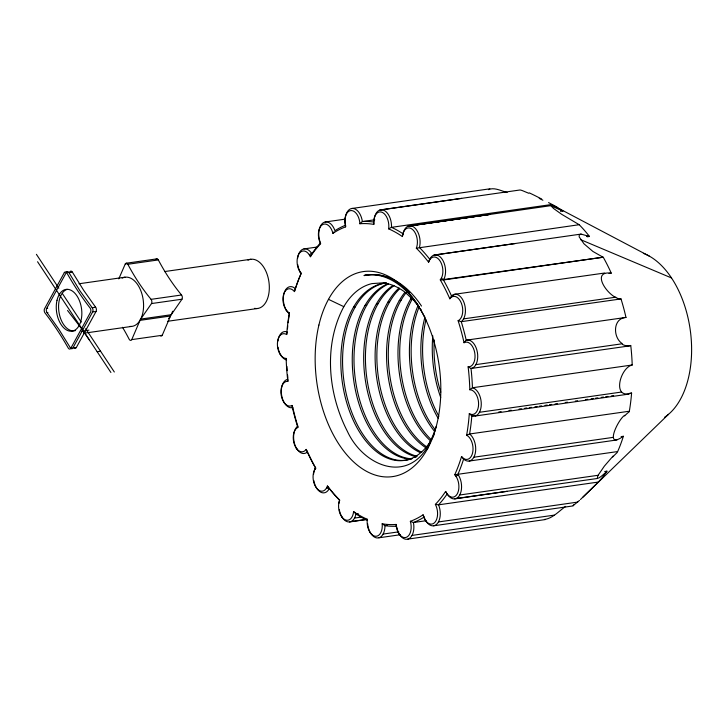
<?xml version="1.0" encoding="UTF-8"?>
<svg xmlns="http://www.w3.org/2000/svg" width="728" height="728" viewBox="0 0 728 728"><rect width="100%" height="100%" fill="white"/><g stroke="black" fill="none" stroke-linecap="round" stroke-linejoin="round"><path stroke-width="1.09" d="M345.609 225.325L345.627 226.872A151.488 90.318 81.9 0 0 332.924 233.351A12.467 7.435 81.9 0 0 321.731 225.207A12.467 7.435 81.9 0 0 320.62 243.771A151.488 90.318 81.9 0 0 310.374 256.729A12.467 7.435 81.9 0 0 298.689 254.336A12.467 7.435 81.9 0 0 301.228 273.428A151.488 90.318 81.9 0 0 294.44 291.6A12.467 7.435 81.9 0 0 283.41 295.195A12.467 7.435 81.9 0 0 289.353 312.931L289.398 313.422M297.788 426.144L297.788 426.062A14.378 8.572 81.9 0 0 295.086 445.372A14.378 8.572 81.9 0 0 307.534 451.851L306.16 449.413A12.467 7.435 81.9 0 1 294.531 444.772A12.467 7.435 81.9 0 1 297.861 427.454L297.788 426.144A153.408 91.455 81.9 0 1 292.811 407.562L291.946 405.451A12.467 7.435 81.9 0 1 281.226 395.304A12.467 7.435 81.9 0 1 287.86 381.354L287.942 380.153M339.612 500.109L339.603 500.273A14.378 8.572 81.9 0 0 339.048 503.248M345.627 226.872A12.467 7.435 81.9 0 1 350.268 210.656A12.467 7.435 81.9 0 1 359.896 223.751A151.488 90.318 81.9 0 1 373.801 224.388L373.919 223.105M286.468 359.614L286.159 358.431A12.467 7.435 81.9 0 1 277.395 343.762A12.467 7.435 81.9 0 1 286.677 334.543L287.196 331.923A14.378 8.572 81.9 0 0 277.905 341.068M373.801 224.388A12.467 7.435 81.9 0 1 381.527 212.094A12.467 7.435 81.9 0 1 388.634 228.856A151.488 90.318 81.9 0 1 402.384 236.554L402.957 234.152M403.003 233.979L403.048 233.806A14.378 8.572 81.9 0 1 414.369 227.509A14.378 8.572 81.9 0 1 419.428 247.475A153.408 91.455 81.9 0 1 429.729 259.241A14.378 8.572 81.9 0 1 442.224 259.332A14.378 8.572 81.9 0 1 443.461 279.98A153.408 91.455 81.9 0 1 451.496 295.896A14.378 8.572 81.9 0 1 463.945 302.366A14.378 8.572 81.9 0 1 461.243 321.676A153.408 91.455 81.9 0 1 466.211 340.176A14.378 8.572 81.9 0 1 477.395 352.407A14.378 8.572 81.9 0 1 471.016 368.486A153.408 91.455 81.9 0 1 472.445 387.76A14.378 8.572 81.9 0 1 481.272 404.55A14.378 8.572 81.9 0 1 471.835 415.825A153.408 91.455 81.9 0 1 469.587 433.988A14.378 8.572 81.9 0 1 475.184 453.681A14.378 8.572 81.9 0 1 463.618 459.05A153.408 91.455 81.9 0 1 457.903 474.328A14.378 8.572 81.9 0 1 459.732 495.004L598.079 475.293L604.358 466.138L613.04 456.083M294.44 291.6L295.413 288.688A153.408 91.455 81.9 0 1 301.128 273.419A14.378 8.572 81.9 0 1 297.716 264.546M307.953 452.771A153.408 91.455 81.9 0 0 315.561 467.758L315.688 468.25A12.467 7.435 81.9 0 0 315.998 487.323A12.467 7.435 81.9 0 0 327.409 485.995A151.488 90.318 81.9 0 0 339.658 499.99A12.467 7.435 81.9 0 0 343.543 518.782A12.467 7.435 81.9 0 0 353.599 511.62A151.488 90.318 81.9 0 0 367.349 519.319A12.467 7.435 81.9 0 0 374.456 536.081A12.467 7.435 81.9 0 0 382.182 523.787A151.488 90.318 81.9 0 0 396.087 524.433A12.467 7.435 81.9 0 0 405.714 537.519A12.467 7.435 81.9 0 0 410.355 521.303A151.488 90.318 81.9 0 0 423.059 514.823A12.467 7.435 81.9 0 0 434.252 522.968A12.467 7.435 81.9 0 0 435.362 504.404A151.488 90.318 81.9 0 0 445.609 491.445A12.467 7.435 81.9 0 0 457.293 493.839A12.467 7.435 81.9 0 0 454.754 474.747A151.488 90.318 81.9 0 0 461.543 456.574A12.467 7.435 81.9 0 0 472.572 452.989A12.467 7.435 81.9 0 0 466.63 435.244A151.488 90.318 81.9 0 0 469.305 413.631A12.467 7.435 81.9 0 0 478.587 404.413A12.467 7.435 81.9 0 0 469.824 389.753A151.488 90.318 81.9 0 0 468.122 366.821A12.467 7.435 81.9 0 0 474.756 352.871A12.467 7.435 81.9 0 0 464.036 342.724A151.488 90.318 81.9 0 0 458.121 320.72A12.467 7.435 81.9 0 0 461.452 303.403A12.467 7.435 81.9 0 0 449.822 298.771A151.488 90.318 81.9 0 0 440.267 279.843A12.467 7.435 81.9 0 0 439.985 260.861A12.467 7.435 81.9 0 0 428.574 262.18L429.729 259.241M314.696 469.815L315.306 468.213M429.365 260.369L429.975 258.768M427.5 448.848L429.866 442.597C408.963 484.939 363.672 466.648 347.411 431.404C327.973 393.548 323.323 345.063 343.816 306.661A90.936 55.364 82.2 0 1 371.953 283.611L382.355 282.883A89.835 54.573 81.3 0 1 405.323 292.429L415.051 301.538M122.513 327.281A164.018 97.78 81.9 0 1 129.193 339.303A2.876 1.711 81.9 0 0 131.75 339.621L140.331 319.637L151.497 303.558A2.876 1.711 81.9 0 0 151.069 299.344A188.634 112.458 81.9 0 1 127.837 264.273A2.876 1.711 81.9 0 0 125.271 263.964L118.791 278.879M160.46 335.854A2.876 1.711 81.9 0 0 162.235 335.28L170.516 316.007L140.031 320.347M573.218 505.569L579.543 500.382M345.609 225.216A153.408 91.455 81.9 0 0 334.935 230.667A14.378 8.572 81.9 0 0 322.604 223.268A14.378 8.572 81.9 0 0 320.475 242.906A153.408 91.455 81.9 0 0 311.866 253.799L310.374 256.729M449.822 298.771L451.496 295.896L453.744 295.568M598.079 475.293C594.503 483.155 605.432 472.79 606.934 471.171L604.686 471.498M69.624 271.899L69.843 271.863A2.876 1.72 81.4 0 1 72.409 272.172L83.756 290.436L95.632 307.243A2.876 1.702 81.8 0 1 96.06 311.457L76.322 347.52L72.873 348.011A2.876 1.72 81.4 0 1 70.307 347.702L58.959 329.447L47.083 312.64A2.876 1.702 81.8 0 1 46.656 308.417L66.394 272.354L67.258 272.236M72.873 348.011L92.62 311.948A2.876 1.729 82 0 0 92.192 307.726L80.025 290.963L68.969 272.663A2.876 1.711 82.4 0 0 66.403 272.363M488.424 189.653C494.303 186.969 501.264 191 507.161 192.492M573.291 505.45L573.737 504.841M155.819 259.523A2.876 1.711 81.9 0 1 158.331 259.932A188.634 112.458 81.9 0 0 181.545 295.004A2.876 1.711 81.9 0 1 181.982 299.217L171.207 314.724L140.732 319.073M334.061 231.841L332.924 233.351M464.036 342.724L466.211 340.176L625.98 317.408A153.408 91.455 81.9 0 0 621.002 298.917C609.755 299.472 588.934 270.388 611.256 273.127A153.408 91.455 81.9 0 0 603.23 257.212L443.725 279.534L441.286 278.369M624.66 415.288C617.635 419.874 603.803 450.104 623.386 436.281A153.408 91.455 81.9 0 1 617.672 451.56L454.754 474.747M560.56 211.357L562.808 211.038L550.823 205.696L553.626 208.536L561.643 214.287L579.197 224.706A153.408 91.455 81.9 0 1 589.489 236.473L587.241 236.791M582.973 497.078L598.316 482.063A153.408 91.455 81.9 0 0 606.934 471.171M668.532 414.305L580.453 499.508M359.896 223.751L362.371 221.549L374.747 219.783M565.592 506.406C559.068 510.992 552.425 518.609 544.417 519.437M469.824 389.753L472.445 387.76L632.213 364.992A153.408 91.455 81.9 0 0 630.785 345.718L471.016 368.486L468.122 366.821M309.309 254.827L311.548 253.299M455.992 476.33L458.231 474.802M388.634 228.856L391.491 227.336L551.251 204.568A153.408 91.455 81.9 0 1 562.808 211.038M466.63 435.244L469.587 433.988L629.347 411.22A153.408 91.455 81.9 0 0 631.604 393.056C611.629 399.845 620.001 367.722 632.213 364.992M402.384 236.554A12.467 7.435 81.9 0 1 412.439 229.393A12.467 7.435 81.9 0 1 416.325 248.184L579.197 224.706M617.007 439.94L469.196 461.051M454.672 498.889L507.179 491.318M351.478 208.545L489.844 188.825M379.643 210.101L519.701 190.026A8.254 0.946 24.7 0 1 522.24 190.563L528.701 193.248M126.517 263.19L157.002 258.849M125.271 263.964L127.182 263.691M68.969 272.663L72.409 272.172M127.846 264.273L158.331 259.932M550.923 205.642L407.935 226.226L490.199 214.387L409.728 225.771M78.979 283.765L125.025 277.204M164.492 271.58L250.896 259.268M46.656 308.417L47.73 308.262M433.833 255.155L581.044 234.088L589.471 236.464M47.083 312.64L47.939 312.512M586.486 236.464L588.734 236.145M92.192 307.735L95.632 307.243M151.069 299.344L181.554 294.995M92.62 311.948L96.06 311.457M151.497 303.558L181.982 299.217M81.299 331.249L88.916 330.157M603.212 257.202L443.461 279.98L440.267 279.843M83.429 333.297L131.44 326.444M167.558 321.294L257.63 308.481M434.143 434.571A89.225 52.261 80.3 0 1 433.087 436.691A89.225 51.36 81.4 0 1 398.462 460.669A89.225 51.524 82.8 0 1 359.987 432.778A89.225 52.653 83.7 0 1 341.032 369.223A89.225 54.09 83.5 0 1 353.535 307.125L355.291 306.87A89.225 54.991 82.4 0 1 386.568 282.801M409.891 459.04A89.225 51.524 82.8 0 1 371.416 431.149A89.225 52.653 83.7 0 1 352.461 367.594A89.225 54.09 83.5 0 1 364.965 305.496L366.721 305.241A89.225 54.991 82.4 0 1 388.424 283.993M416.289 456.738A89.225 51.524 82.8 0 1 382.846 429.52A89.225 52.653 83.7 0 1 363.891 365.966A89.225 54.09 83.5 0 1 376.403 303.867L378.151 303.612A89.225 54.991 82.4 0 1 394.057 285.658M420.029 452.507A89.225 51.524 82.8 0 1 394.276 427.891A89.225 52.653 83.7 0 1 375.32 364.337A89.225 54.09 83.5 0 1 387.833 302.238L389.58 301.984A89.225 54.991 82.4 0 1 399.326 289.134M426.362 448.075A89.225 51.524 82.8 0 1 405.705 426.262A89.225 52.653 83.7 0 1 386.759 362.708A89.225 54.09 83.5 0 1 399.262 300.609L401.01 300.355A89.225 54.991 82.4 0 1 406.543 292.183M430.357 440.722A89.225 51.524 82.8 0 1 417.144 424.633A89.225 52.653 83.7 0 1 398.189 361.079A89.225 54.09 83.5 0 1 410.692 298.981L412.448 298.726A89.225 54.09 83.5 0 0 399.936 360.833A89.225 52.653 83.7 0 0 418.891 424.379A89.225 51.524 82.8 0 0 431.313 439.73M70.307 347.702L71.162 347.584M131.75 339.621L162.235 335.28M609.008 273.446L611.256 273.127M97.142 351.715L100.573 351.224M463.581 318.882L615.842 297.179M621.002 298.917L461.243 321.676L458.121 320.72M475.885 364.628L622.431 343.743C612.821 337.828 612.557 318.3 625.98 317.408M479.424 412.303L621.539 392.046M475.211 415.342L471.835 415.825L469.305 413.631M498.835 411.975L501.091 411.657M508.963 410.528L511.211 410.21M519.091 409.091L521.339 408.772M524.715 408.29L526.963 407.962M529.22 407.644L531.467 407.325M534.843 406.843L537.091 406.524M539.339 406.206L541.596 405.878M544.972 405.405L547.219 405.077M549.467 404.759L551.715 404.44M555.091 403.958L557.348 403.64M565.219 402.511L567.467 402.193M575.347 401.073L577.595 400.755M585.476 399.627L587.724 399.308M591.1 398.826L593.347 398.507M595.595 398.189L597.852 397.861M601.219 397.388L603.476 397.06M605.723 396.742L607.971 396.423M611.347 395.941L613.595 395.623M629.347 393.375L631.604 393.056M475.248 416.016L628.892 394.094M473.864 457.22L613.167 437.373M621.13 436.609L623.386 436.281M597.206 478.505L456.128 498.525M358.231 513.613L355.983 513.941A14.378 8.572 81.9 0 1 347.611 521.812A14.378 8.572 81.9 0 1 339.303 509.746M598.316 482.063L438.556 504.832L435.362 504.404M354.527 518.072L361.243 517.117M349.467 521.958L367.294 519.392M387.223 525.334L384.966 525.662L382.182 523.787M425.798 520.757L413.422 522.522L410.355 521.303M438.429 521.949L577.732 502.093M433.579 525.798L573.145 505.905M383.119 534.07L398.78 531.84M378.969 537.774L400.345 534.734M412.03 535.408L554.135 515.151M396.86 527.39A14.378 8.572 81.9 0 0 407.908 539.102L545.245 519.574M381.336 209.764L461.607 198.38M325.152 221.994L345.3 219.128M303.922 248.921L317.344 247.01M435.389 254.864L515.169 243.552M604.731 273.009L454.718 294.258M350.923 521.594L366.566 519.383M581.044 234.088L579.242 234.88L579.17 236.873L583.983 243.807L592.929 251.469L602.538 256.929M580.562 239.621L671.507 277.95M328.483 299.335L343.816 306.661M326.617 487.805L329.056 488.979M539.23 198.371L542.888 200.227M557.066 207.516L649.267 256.092M353.599 511.62L355.983 513.941A153.408 91.455 81.9 0 0 367.54 520.402L367.349 519.319M463.618 459.05L461.543 456.574M67.549 310.483L81.472 328.483L89.326 339.903M339.603 500.273A153.408 91.455 81.9 0 1 329.302 488.506L327.409 485.995M299.991 271.844L300.8 272.936M446.674 493.347L447.483 494.439M285.858 309.627L286.668 310.719M425.37 520.283L426.18 521.375M280.298 354.554L281.108 355.646M398.971 533.751L399.772 534.843M283.838 402.22L284.648 403.312M370.061 532.414L370.871 533.506M296.141 447.966L296.951 449.058M341.468 516.416L342.278 517.508M459.732 495.004A14.378 8.572 81.9 0 1 447.165 493.939L445.609 491.445M36.4 254.318L58.841 288.206M62.581 293.857L81.29 322.094M85.649 328.692L114.323 371.99M37.556 261.725L110.902 372.481M447.165 493.939A153.408 91.455 81.9 0 1 438.556 504.832A14.378 8.572 81.9 0 1 436.427 524.469A14.378 8.572 81.9 0 1 424.096 517.08L423.059 514.823M396.387 525.416L396.087 524.433M315.697 468.295L315.715 468.332A151.488 90.318 81.9 0 1 306.16 449.413M320.602 243.725L320.475 242.906M315.561 467.758L315.57 467.795A14.378 8.572 81.9 0 0 313.559 474.347M122.158 278.123A24.834 14.806 81.9 0 1 143.061 298.971A24.834 14.806 81.9 0 1 129.921 326.426M172.6 311.266A24.834 14.806 81.9 0 1 168.568 318.627M247.975 260.16A24.834 14.806 81.9 0 1 268.951 282.036A24.834 14.806 81.9 0 1 254.536 308.335M76.313 347.52A2.876 1.711 82.4 0 1 74.038 347.638M75.585 330.53A21.094 12.576 81.9 0 1 59.277 313.823A21.094 12.576 81.9 0 1 67.14 289.344M297.861 427.454A151.488 90.318 81.9 0 1 291.946 405.451M287.86 381.354A151.488 90.318 81.9 0 1 286.159 358.431M286.677 334.543A151.488 90.318 81.9 0 1 289.353 312.931M416.325 248.184A151.488 90.318 81.9 0 1 428.574 262.18M329.302 488.506A14.378 8.572 81.9 0 1 320.748 492.183A14.378 8.572 81.9 0 1 313.814 480.535M396.66 526.198A153.408 91.455 81.9 0 1 384.966 525.662A14.378 8.572 81.9 0 1 376.931 537.947A14.378 8.572 81.9 0 1 367.604 523.641M287.897 378.187A153.408 91.455 81.9 0 1 287.569 374.966M287.196 370.679A153.408 91.455 81.9 0 1 286.896 366.393M287.469 328.838A153.408 91.455 81.9 0 1 287.778 325.771M288.133 322.731A153.408 91.455 81.9 0 1 289.444 313.759A14.378 8.572 81.9 0 1 283.847 294.057A14.378 8.572 81.9 0 1 295.413 288.688M374.065 222.086A153.408 91.455 81.9 0 0 362.371 221.549A14.378 8.572 81.9 0 0 351.779 208.49A14.378 8.572 81.9 0 0 345.427 224.206M403.048 233.806A153.408 91.455 81.9 0 0 391.491 227.336A14.378 8.572 81.9 0 0 383.41 210.11A14.378 8.572 81.9 0 0 374.074 221.075M424.096 517.08A153.408 91.455 81.9 0 1 413.422 522.522A14.378 8.572 81.9 0 1 407.908 539.102M292.811 407.562A14.378 8.572 81.9 0 1 281.627 395.331A14.378 8.572 81.9 0 1 288.015 379.252M286.577 359.978A14.378 8.572 81.9 0 1 278.023 347.238M297.597 258.376A14.378 8.572 81.9 0 1 311.866 253.799M643.388 253.353A86.295 51.442 81.9 0 1 690.435 331.431A86.295 51.442 81.9 0 1 664.619 417.226M529.32 192.884A29.202 2.857 24.7 0 1 541.696 199.081M548.566 202.593A60.506 2.512 25.8 0 1 557.239 207.207M630.748 345.445A54.181 23.123 84.7 0 1 622.422 344.399M418.054 305.76A97.343 57.412 80.9 0 1 424.624 316.889M436.19 426.481A97.343 57.412 80.9 0 1 429.693 442.342M353.535 307.125A89.225 54.991 82.4 0 1 385.704 282.928M355.291 306.879A89.225 54.09 83.5 0 0 342.779 368.978A89.225 52.653 83.7 0 0 361.734 432.523A89.225 51.524 82.8 0 0 400.209 460.424A89.225 51.36 81.4 0 0 412.549 458.458M364.965 305.496A89.225 54.991 82.4 0 1 388.379 283.52M366.721 305.25A89.225 54.09 83.5 0 0 354.208 367.349A89.225 52.653 83.7 0 0 373.164 430.894A89.225 51.524 82.8 0 0 411.648 458.795M376.403 303.867A89.225 54.991 82.4 0 1 393.111 285.367M378.151 303.612A89.225 54.09 83.5 0 0 365.647 365.72A89.225 52.653 83.7 0 0 384.602 429.265A89.225 51.524 82.8 0 0 417.19 456.292M387.833 302.238A89.225 54.991 82.4 0 1 399.062 287.979M389.58 301.984A89.225 54.09 83.5 0 0 377.077 364.091A89.225 52.653 83.7 0 0 396.032 427.636A89.225 51.524 82.8 0 0 421.785 452.252M399.262 300.609A89.225 54.991 82.4 0 1 404.795 292.438M401.01 300.355A89.225 54.09 83.5 0 0 388.506 362.462A89.225 52.653 83.7 0 0 407.462 426.007A89.225 51.524 82.8 0 0 427.272 447.274M410.692 298.981A89.225 54.991 82.4 0 1 411.839 297.051M612.694 457.002A61.307 12.421 -57 0 1 617.289 452.434M624.597 415.943A60.56 20.42 -71.1 0 1 629.256 411.757M364.173 275.63A97.334 62.162 83.2 0 1 421.494 306.051M403.285 286.823A99.763 61.116 81.1 0 0 373.964 274.574A99.763 61.27 82.4 0 0 364.146 275.457L366.466 275.066A98.944 60.015 81.3 0 1 418.2 305.487M405.751 288.925A99.763 61.116 81.1 0 1 409.764 292.765M434.844 431.722A89.225 51.524 82.8 0 1 428.574 423.004A89.225 52.653 83.7 0 1 409.618 359.45A89.225 54.09 83.5 0 1 418.2 305.196M438.074 418.2A89.225 52.653 83.7 0 1 421.048 357.821A89.225 54.09 83.5 0 1 424.952 317.108M440.704 397.461A89.225 52.653 83.7 0 1 432.478 356.192A89.225 54.09 83.5 0 1 432.814 335.881M434.252 339.894A89.225 54.09 83.5 0 0 434.234 355.947A89.225 52.653 83.7 0 0 440.749 392.174M425.962 319.783A89.225 54.09 83.5 0 0 422.804 357.575A89.225 52.653 83.7 0 0 438.893 416.298M419.246 306.634A89.225 54.09 83.5 0 0 411.365 359.204A89.225 52.653 83.7 0 0 430.321 422.75A89.225 51.524 82.8 0 0 435.499 430.102M416.498 456.62A89.225 51.36 81.4 0 1 414.933 457.43M414.905 301.911A89.562 53.945 80.9 0 1 418.791 306.67M420.511 309.018A89.562 53.945 80.9 0 1 421.084 309.819M64.31 272.654L44.563 308.718A2.876 1.711 81.9 0 0 44.99 312.931A270.698 161.379 81.9 0 1 68.214 348.002A2.876 1.711 81.9 0 0 70.789 348.312L90.527 312.248A2.876 1.711 81.9 0 0 90.099 308.026A270.698 161.379 81.9 0 1 66.876 272.964A2.876 1.711 81.9 0 0 64.31 272.654M57.011 300.282A21.094 12.576 81.9 0 0 71.299 331.222A21.094 12.576 81.9 0 0 78.842 299.308A21.094 12.576 81.9 0 0 57.011 300.282M318.9 325.052A103.549 61.734 81.9 0 0 389.034 476.94A103.549 61.734 81.9 0 0 426.044 320.274A103.549 61.734 81.9 0 0 318.9 325.052"/></g></svg>
